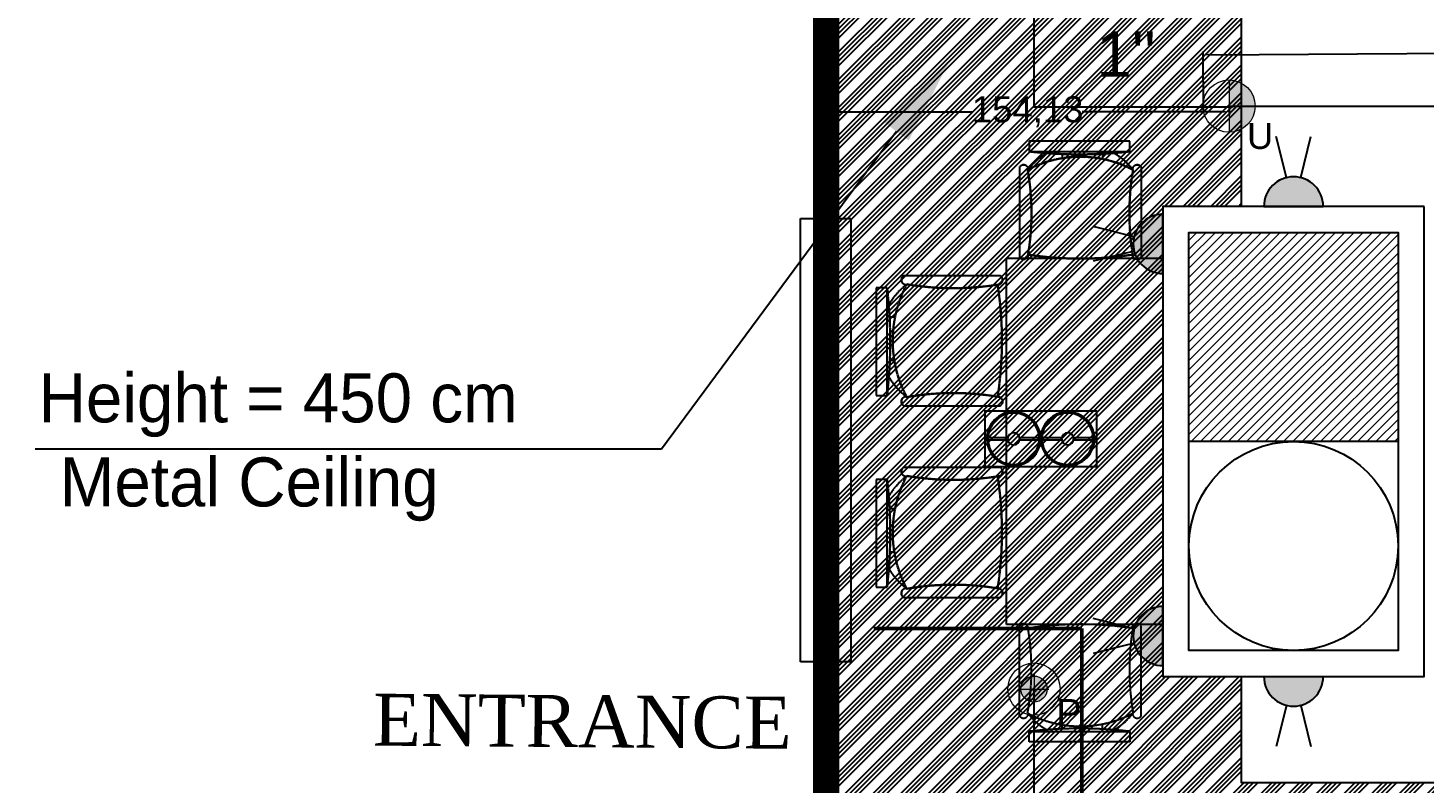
# Model space of a CAD drawing. Extents: x -2975 to 7327, y -1166 to 1029.
# Drawn here: x -389 to 145, y -868 to -579 of the extents above; entities that cross this region are included whole.
import ezdxf
from ezdxf import colors
from ezdxf.entities.mleader import LeaderData, LeaderLine
from ezdxf.math import Vec2, Vec3

# ---------------------------------------------------------------- set-up
doc = ezdxf.new("R2010")
doc.units = 0
doc.header["$PDMODE"] = 34
for name, pattern in [('XR-Mince$0$Anchor Stor (Ground Floor Plan ) Xref$2$Retail Building ( Ground Floor ) Xref$0$HIDDEN', [0.375, 0.25, -0.125]), ('XR-Mince$0$D2-03-04 PLAN$0$004-002-APX-LVL-01-ZONE01$0$HIDDENX2', [0.75, 0.5, -0.25]), ('XR-Mince$0$LOWER LEVEL GROUND FLOOR$0$DASHDOT', [25.4, 12.7, -6.35, 0, -6.35])]:
    doc.linetypes.add(name, pattern=pattern)
for name, color, linetype, lineweight in [('13032-XFF-L02$0$F-SPRN-STAN', 245, 'Continuous', 50), ('E-L-TEXT', 7, 'Continuous', 13), ('XR-Mince$0$beam', 8, 'Continuous', 9), ('XR-Mince$0$partition', 8, 'Continuous', 9)]:
    doc.layers.add(name, color=color, linetype=linetype, lineweight=lineweight)
for name, color, linetype in [('E-TEXT-LIGHTING', 7, 'Continuous'), ('fire fighting', 1, 'Continuous'), ('M-FIRE FIGHTING-1.5 INCH', 1, 'Continuous'), ('M-FIRE FIGHTING-2 INCH', 1, 'Continuous'), ('XR-Mince$0$004-002-APC-LVL-02-ZONE08$0$A-COLS', 8, 'Continuous'), ('XR-Mince$0$ceiling', 149, 'Continuous'), ('XR-Mince$0$D2-03-04 PLAN$0$St-Columns-hidden', 8, 'XR-Mince$0$D2-03-04 PLAN$0$004-002-APX-LVL-01-ZONE01$0$HIDDENX2'), ('XR-Mince$0$fur dashed', 15, 'XR-Mince$0$Anchor Stor (Ground Floor Plan ) Xref$2$Retail Building ( Ground Floor ) Xref$0$HIDDEN'), ('XR-Mince$0$lease line', 8, 'Continuous'), ('XR-Mince$0$lighting unit', 4, 'Continuous'), ('XR-Mince$0$metal new', 8, 'Continuous'), ('XR-Mince$0$new wall', 8, 'Continuous'), ('XR-Mince$0$NEW_FUR TEXT', 8, 'Continuous'), ('XR-Mince$0$power', 6, 'Continuous')]:
    doc.layers.add(name, color=color, linetype=linetype)
doc.styles.get("Standard").update_dxf_attribs({"font": 'arial.ttf'})
doc.styles.add('XR-Mince$0$arch2', font='stylu.ttf')
doc.styles.add('XR-Mince$0$Standard', font='arial.ttf')
doc.styles.add('XR-Mince$0$TIMES', font='dutchb.ttf')
doc.dimstyles.new('ISO-25', dxfattribs={"dimtxt": 10, "dimasz": 2.5, "dimexe": 1.25, "dimexo": 0.625, "dimtad": 0, "dimtxsty": 'Standard', "dimcen": 2.5, "dimadec": 0, "dimazin": 0, "dimtfac": 1, "dimtix": 1, "dimtmove": 0, "dimatfit": 3, "dimfxl": 1, "dimarcsym": 0})

# ---------------------------------------------------------------- blocks, each defined once
blk = doc.blocks.new('XR-Mince$0$gfhfhh')
at = {"layer": 'XR-Mince$0$fur dashed'}
for p, q in [((-5832.98, -7608.14), (-5818.47, -7576.96)), ((-5815.3, -7578.44), (-5829.81, -7609.62)), ((-5818.47, -7576.96), (-5815.3, -7578.44)), ((-5809.07, -7577.72), (-5781.26, -7590.66)), ((-5819.28, -7589.08), (-5818, -7589.67)), ((-5825.19, -7601.55), (-5823.59, -7602.29)), ((-5829.81, -7609.62), (-5832.98, -7608.14)), ((-5826.62, -7615.43), (-5798.81, -7628.38))]:
    blk.add_line(p, q, dxfattribs=at)
for centre, radius, start, end in [((-5957.03, -7531.44), 149.32, 328.4277, 341.6545), ((-5786.24, -7611.29), 38.42, 127.1004, 182.9817), ((-5804.39, -7602.84), 22.75, 102.7414, 124.5825), ((-5808.92, -7579.34), 1.61, 95.4289, 239.2671), ((-5760.63, -7511.1), 84.95, 234.9559, 255.1262), ((-5896.26, -7560.08), 117.76, 326.2485, 343.8337), ((-5782.59, -7591.59), 1.61, 275.4289, 34.6533), ((-5804.39, -7602.84), 22.75, 185.2793, 207.3408), ((-5825.3, -7614.52), 1.61, 70.089, 214.6533), ((-5848.26, -7699.37), 89.28, 55.4498, 74.6324), ((-5798.96, -7626.76), 1.61, 275.4289, 34.6533)]:
    blk.add_arc(centre, radius, start, end, dxfattribs=at)
blk = doc.blocks.new('XR-Mince$0$fur')
at = {"layer": 'XR-Mince$0$fur dashed'}
for p, q in [((-13537.37, -21713.79), (-13575.89, -21713.79)), ((-13575.89, -21713.79), (-13575.89, -21717.71)), ((-13537.37, -21717.71), (-13537.37, -21713.79)), ((-13575.89, -21717.71), (-13537.37, -21717.71)), ((-13563.21, -21718.69), (-13563.21, -21720.28)), ((-13547.75, -21718.58), (-13547.75, -21720.57)), ((-13579.57, -21723.69), (-13579.56, -21758.05)), ((-13532.97, -21723.69), (-13532.97, -21758.05)), ((-13663.4, -21743.39), (-13644.12, -21743.39)), ((-13663.4, -21913.11), (-13663.4, -21743.39)), ((-13644.12, -21743.39), (-13644.12, -21913.11)), ((-13524.7, -21758.71), (-13584.7, -21758.71)), ((-13584.7, -21758.71), (-13584.7, -21898.71)), ((-13623.8, -21765.18), (-13586.99, -21765.18)), ((-13634.41, -21769.89), (-13634.41, -21811.17)), ((-13630.21, -21769.89), (-13634.41, -21769.89)), ((-13630.21, -21811.17), (-13630.21, -21769.89)), ((-13629.27, -21781.01), (-13627.15, -21781.01)), ((-13629.16, -21797.57), (-13627.46, -21797.57)), ((-13634.41, -21811.17), (-13630.21, -21811.17)), ((-13623.8, -21815.1), (-13586.99, -21815.1)), ((-13634.41, -21843.25), (-13634.41, -21884.52)), ((-13630.21, -21843.25), (-13634.41, -21843.25)), ((-13630.21, -21884.52), (-13630.21, -21843.25)), ((-13623.8, -21838.54), (-13586.99, -21838.54)), ((-13629.27, -21854.37), (-13627.15, -21854.37)), ((-13629.16, -21870.93), (-13627.46, -21870.93)), ((-13634.41, -21884.52), (-13630.21, -21884.52)), ((-13623.8, -21888.46), (-13586.99, -21888.46)), ((-13524.7, -21898.71), (-13584.7, -21898.71)), ((-13579.57, -21933.72), (-13579.56, -21899.36)), ((-13532.97, -21933.72), (-13532.97, -21899.36)), ((-13644.12, -21913.11), (-13663.4, -21913.11)), ((-13575.89, -21939.7), (-13537.37, -21939.7)), ((-13575.89, -21943.62), (-13575.89, -21939.7)), ((-13563.21, -21938.72), (-13563.21, -21937.13)), ((-13547.75, -21938.83), (-13547.75, -21936.84)), ((-13537.37, -21939.7), (-13537.37, -21943.62)), ((-13537.37, -21943.62), (-13575.89, -21943.62))]:
    blk.add_line(p, q, dxfattribs=at)
for points in [[(-13524.7, -21758.71), (-13584.7, -21758.71), (-13584.7, -21898.71)], [(-13524.7, -21898.71), (-13584.7, -21898.71)]]:
    blk.add_lwpolyline(points, dxfattribs=at)
for centre, radius, start, end in [((-13556.27, -21740.31), 25.48, 120.459, 142.3001), ((-13556.27, -21762.74), 43.03, 62.0598, 117.9411), ((-13556.63, -21551.58), 167.24, 263.387, 276.6138), ((-13556.27, -21740.31), 25.48, 37.7007, 59.7623), ((-13577.99, -21724.61), 1.81, 5.7744, 149.6126), ((-13670.1, -21741.39), 95.14, 349.9153, 10.0856), ((-13437.51, -21741.39), 99.99, 170.4091, 189.5917), ((-13534.53, -21724.61), 1.81, 30.3883, 174.9525), ((-13578, -21757.14), 1.81, 210.3883, 329.6126), ((-13556.27, -21626.82), 131.89, 261.2078, 278.7931), ((-13534.54, -21757.14), 1.81, 210.3883, 329.6126), ((-13605.99, -21790.14), 27.3, 127.7007, 149.7623), ((-13581.96, -21790.14), 46.1, 152.0598, 207.9411), ((-13622.82, -21766.85), 1.93, 120.3883, 264.9525), ((-13604.84, -21662.9), 107.13, 260.4091, 279.5917), ((-13727.59, -21790.14), 141.31, 351.2078, 8.7931), ((-13587.97, -21766.86), 1.93, 300.3883, 59.6126), ((-13808.21, -21790.53), 179.19, 353.387, 6.6138), ((-13605.99, -21790.14), 27.3, 210.459, 232.3001), ((-13622.82, -21813.41), 1.93, 95.7744, 239.6126), ((-13604.84, -21912.1), 101.94, 79.9153, 100.0856), ((-13587.97, -21813.42), 1.93, 300.3883, 59.6126), ((-13808.21, -21863.89), 179.19, 353.387, 6.6138), ((-13605.99, -21863.5), 27.3, 127.7007, 149.7623), ((-13581.96, -21863.5), 46.1, 152.0598, 207.9411), ((-13622.82, -21840.21), 1.93, 120.3883, 264.9525), ((-13604.84, -21736.26), 107.13, 260.4091, 279.5917), ((-13727.59, -21863.5), 141.31, 351.2078, 8.7931), ((-13587.97, -21840.22), 1.93, 300.3883, 59.6126), ((-13605.99, -21863.5), 27.3, 210.459, 232.3001), ((-13622.82, -21886.77), 1.93, 95.7744, 239.6126), ((-13604.84, -21985.46), 101.94, 79.9153, 100.0856), ((-13587.97, -21886.78), 1.93, 300.3883, 59.6126), ((-13578, -21900.27), 1.81, 30.3874, 149.6117), ((-13556.27, -22030.59), 131.89, 81.2069, 98.7922), ((-13670.1, -21916.02), 95.14, 349.9144, 10.0847), ((-13437.51, -21916.02), 99.99, 170.4083, 189.5909), ((-13534.54, -21900.27), 1.81, 30.3874, 149.6117), ((-13577.99, -21932.8), 1.81, 210.3874, 354.2256), ((-13556.27, -21894.67), 43.03, 242.0589, 297.9402), ((-13556.27, -21917.1), 25.48, 217.6999, 239.541), ((-13556.27, -21917.1), 25.48, 300.2377, 322.2993), ((-13534.53, -21932.8), 1.81, 185.0475, 329.6117), ((-13556.63, -22105.83), 167.24, 83.3862, 96.613)]:
    blk.add_arc(centre, radius, start, end, dxfattribs=at)
for p, xscale, yscale, zscale, rotation in [((-24019.38, -24041.06), -1.119999999999999, 1.12, 1.12, 65.04150685471984), ((-23857.09, -24041.06), -1.119999999999999, 1.12, 1.12, 65.04150685471984), ((-11140.91, -33000.62), -1.2, 1.2, 1.2, 155.0415068547198), ((-11140.91, -33073.98), -1.2, 1.2, 1.2, 155.0415068547198), ((-24019.38, -19616.35), 1.119999999999999, 1.119999999999999, 1.119999999999999, 114.9584931452802), ((-23857.09, -19616.35), 1.119999999999999, 1.119999999999999, 1.119999999999999, 114.9584931452802)]:
    blk.add_blockref('XR-Mince$0$gfhfhh', p, dxfattribs=dict(at, xscale=xscale, yscale=yscale, zscale=zscale, rotation=rotation))
blk = doc.blocks.new('XR-Mince$0$light schedule$0$LEGEND$0$minigrid in trimless 2')
at = {"layer": 'XR-Mince$0$lighting unit'}
for p, q in [((-0.23, 9.77), (-0.23, 6.11)), ((0.27, 6.1), (0.27, 9.77)), ((-0.23, 3.93), (-0.23, 0.25)), ((0.27, 0.25), (0.27, 3.93)), ((-0.23, -0.27), (-0.23, -3.93)), ((0.27, -3.93), (0.27, -0.27)), ((-0.23, -6.11), (-0.23, -9.79)), ((0.27, -9.79), (0.27, -6.1))]:
    blk.add_line(p, q, dxfattribs=at)
blk.add_lwpolyline([(-5.2, -10.35), (5.2, -10.35), (5.2, 10.35), (-5.2, 10.35)], close=True, dxfattribs=at)
for centre, radius in [((0, 5.02), 5.02), ((0.01, 5.01), 4.77), ((0, 5.02), 1.12), ((0, -5.02), 5.02), ((0.01, -5.03), 4.77), ((0, -5.02), 1.12)]:
    blk.add_circle(centre, radius, dxfattribs=at)
blk = doc.blocks.new('XR-Mince$0$lighting')
at = {"layer": 'XR-Mince$0$ceiling', "color": 200, "xscale": -2.058, "yscale": 2.058, "zscale": 2.058, "rotation": 270}
blk.add_blockref('XR-Mince$0$light schedule$0$LEGEND$0$minigrid in trimless 2', (-3571.45, -21827.68), dxfattribs=at)
blk = doc.blocks.new('XR-Mince$0$ceiling')
at = {"layer": 'XR-Mince$0$ceiling', "linetype": 'Continuous'}
h = blk.add_hatch(dxfattribs=at)
h.set_pattern_fill('ANSI34', color=256, scale=10)
h.set_pattern_definition([(45, (0, 0), (-5.303301, 5.303301), []), (45, (1.768, 0), (-5.303301, 5.303301), []), (45, (3.5355, 0), (-5.303301, 5.303301), []), (45, (5.303, 0), (-5.303301, 5.303301), [])])
h.paths.add_polyline_path([(-7433.02, -17009.21), (-7433.02, -17209.21), (-8653.51, -17209.21), (-8653.51, -16463.71), (-8494.7, -16463.71), (-8494.7, -16738.71), (-8524.7, -16738.71), (-8524.7, -16918.71), (-8494.7, -16918.71), (-8494.7, -16959.21), (-7433.02, -16959.21)])
blk.add_lwpolyline([(-7433.02, -17009.21), (-7433.02, -17209.21), (-8653.51, -17209.21), (-8653.51, -16463.71), (-8494.7, -16463.71), (-8494.7, -16738.71), (-8524.7, -16738.71), (-8524.7, -16918.71), (-8494.7, -16918.71), (-8494.7, -16959.21), (-7433.02, -16959.21)], close=True, dxfattribs=at)
at = {"layer": 'XR-Mince$0$ceiling'}
blk.add_lwpolyline([(-8494.7, -16463.71), (-8494.7, -16738.71)], dxfattribs=at)
blk = doc.blocks.new('XR-Mince$0$power')
at = {"layer": 'XR-Mince$0$power', "linetype": 'Continuous'}
h = blk.add_hatch(color=256, dxfattribs=at)
h.dxf.hatch_style = 1
edge = h.paths.add_edge_path()
edge.add_arc((1525.3, -21738.71), 11.34, 0, 180)
edge.add_line((1513.96, -21738.71), (1536.64, -21738.71))
h = blk.add_hatch(color=256, dxfattribs=at)
h.dxf.hatch_style = 1
h.paths.add_polyline_path([(1536.64, -21738.71, 1), (1513.96, -21738.71)])
h = blk.add_hatch(color=256, dxfattribs=at)
h.dxf.hatch_style = 1
h.paths.add_polyline_path([(1536.64, -21738.71, 1), (1513.96, -21738.71)])
h = blk.add_hatch(color=256, dxfattribs=at)
h.dxf.hatch_style = 1
edge = h.paths.add_edge_path()
edge.add_arc((1475.3, -21753.07), 11.34, 90, 270)
edge.add_line((1475.3, -21764.41), (1475.3, -21741.73))
h = blk.add_hatch(color=256, dxfattribs=at)
h.dxf.hatch_style = 1
h.paths.add_polyline_path([(1475.3, -21741.73, 1), (1475.3, -21764.41)])
h = blk.add_hatch(color=256, dxfattribs=at)
h.dxf.hatch_style = 1
h.paths.add_polyline_path([(1475.3, -21741.73, 1), (1475.3, -21764.41)])
h = blk.add_hatch(color=256, dxfattribs=at)
h.dxf.hatch_style = 1
edge = h.paths.add_edge_path()
edge.add_arc((1475.3, -21903.18), 11.34, 90, 270)
edge.add_line((1475.3, -21914.52), (1475.3, -21891.84))
h = blk.add_hatch(color=256, dxfattribs=at)
h.dxf.hatch_style = 1
h.paths.add_polyline_path([(1475.3, -21891.84, 1), (1475.3, -21914.52)])
h = blk.add_hatch(color=256, dxfattribs=at)
h.dxf.hatch_style = 1
h.paths.add_polyline_path([(1475.3, -21891.84, 1), (1475.3, -21914.52)])
h = blk.add_hatch(color=256, dxfattribs=at)
h.dxf.hatch_style = 1
edge = h.paths.add_edge_path()
edge.add_arc((1525.3, -21918.71), 11.34, 180, 360)
edge.add_line((1536.64, -21918.71), (1513.96, -21918.71))
h = blk.add_hatch(color=256, dxfattribs=at)
h.dxf.hatch_style = 1
h.paths.add_polyline_path([(1513.96, -21918.71, 1), (1536.64, -21918.71)])
h = blk.add_hatch(color=256, dxfattribs=at)
h.dxf.hatch_style = 1
h.paths.add_polyline_path([(1513.96, -21918.71, 1), (1536.64, -21918.71)])
at = {"layer": 'XR-Mince$0$power'}
for p, q in [((1522.55, -21727.7), (1518.63, -21711.98)), ((1528.04, -21727.7), (1531.96, -21711.98)), ((1475.3, -21764.41), (1475.3, -21741.73)), ((1513.96, -21738.71), (1536.64, -21738.71)), ((1464.29, -21750.32), (1448.57, -21746.4)), ((1464.29, -21755.81), (1448.57, -21759.73)), ((1464.29, -21900.44), (1448.57, -21896.52)), ((1475.3, -21914.52), (1475.3, -21891.84)), ((1464.29, -21905.93), (1448.57, -21909.85)), ((1513.96, -21918.71), (1536.64, -21918.71)), ((1522.55, -21929.71), (1518.63, -21945.43)), ((1528.04, -21929.71), (1531.96, -21945.43))]:
    blk.add_line(p, q, dxfattribs=at)
for centre, start, end in [((1525.3, -21738.71), 0, 180), ((1475.3, -21753.07), 90, 270), ((1475.3, -21903.18), 90, 270), ((1525.3, -21918.71), 180, 0)]:
    blk.add_arc(centre, 11.34, start, end, dxfattribs=at)
blk = doc.blocks.new('A$C00F82D9D')
at = {"layer": '13032-XFF-L02$0$F-SPRN-STAN', "color": 253}
for p, q in [((-12413.7, 2005), (-12413.7, 1210)), ((-12413.7, 1210), (-15034.7, 1210))]:
    blk.add_line(p, q, dxfattribs=at)
blk = doc.blocks.new('upright')
at = {"layer": 'E-L-TEXT', "lineweight": 13}
h = blk.add_hatch(color=1, dxfattribs=at)
h.dxf.hatch_style = 1
h.set_gradient(color1=(255, 255, 0), color2=(255, 0, 0), tint=1, name='CYLINDER')
h.paths.add_polyline_path([(-33011550.8, 36709773.7), (-33011550.8, 36709573.7, 0.414214), (-33011450.8, 36709673.7, 0.414214)])
at = {"layer": 'E-L-TEXT', "color": 2, "lineweight": 13}
blk.add_line((-33011550.8, 36709773.7), (-33011550.8, 36709573.7), dxfattribs=at)
at = {"layer": 'E-L-TEXT', "color": 1, "lineweight": 13}
blk.add_circle((-33011550.8, 36709673.7), 100, dxfattribs=at)
at = {"color": 3}
blk.add_text('U', height=100, dxfattribs=at).set_placement((-33011482.3, 36709509.5))
blk = doc.blocks.new('pendent sprinkler')
at = {"layer": 'E-L-TEXT', "lineweight": 13}
h = blk.add_hatch(color=1, dxfattribs=at)
h.dxf.hatch_style = 1
h.set_gradient(color1=(255, 0, 0), color2=(0, 255, 0), name='SPHERICAL')
h.paths.add_polyline_path([(-33041208.9, 36644689.2, 1), (-33041258.9, 36644689.2, 1)])
at = {"layer": 'E-L-TEXT', "color": 1, "lineweight": 13}
for p, q in [((-33041233.9, 36644717.6), (-33041233.9, 36644660.8)), ((-33041262.3, 36644689.2), (-33041205.5, 36644689.2))]:
    blk.add_line(p, q, dxfattribs=at)
for radius in [50, 25]:
    blk.add_circle((-33041233.9, 36644689.2), radius, dxfattribs=at)
at = {"color": 3, "lineweight": 13}
blk.add_text('P', height=52.1, dxfattribs=at).set_placement((-33041191.2, 36644618))
blk = doc.blocks.new('A$C0CA31A34')
at = {"layer": 'E-L-TEXT', "color": 1, "lineweight": 13, "xscale": 0.2, "yscale": 0.2, "zscale": 0.2}
blk.add_blockref('pendent sprinkler', (6608246.79, -7328937.84), dxfattribs=at)
blk = doc.blocks.new('*D120')
at = {"layer": 'Defpoints', "color": 0, "transparency": 16777216}
for p in [(-83.78, -608.91), (70.35, -608.91), (-83.78, -611.06)]:
    blk.add_point(p, dxfattribs=at)
at = {"layer": 'M-FIRE FIGHTING-2 INCH', "color": 0, "lineweight": -2, "transparency": 16777216}
for p, q in [((-83.78, -609.54), (-83.78, -612.31)), ((-81.28, -611.06), (-27.63, -611.06)), ((67.85, -611.06), (14.2, -611.06)), ((70.35, -609.54), (70.35, -612.31))]:
    blk.add_line(p, q, dxfattribs=at)
at = {"layer": 'M-FIRE FIGHTING-2 INCH', "color": 0, "transparency": 16777216}
for points in [[(-81.28, -610.65), (-81.28, -611.48), (-83.78, -611.06)], [(67.85, -610.65), (67.85, -611.48), (70.35, -611.06)]]:
    blk.add_solid(points, dxfattribs=at)
at = {"layer": 'M-FIRE FIGHTING-2 INCH', "color": 0, "transparency": 16777216, "insert": (-6.71, -611.06), "char_height": 10, "attachment_point": 5}
blk.add_mtext('154,13', dxfattribs=at)
blk = doc.blocks.new('*D142')
at = {"layer": 'Defpoints', "color": 0, "transparency": 16777216}
for p in [(60.44, -589.25), (377.44, -608.91), (60.58, -611.06)]:
    blk.add_point(p, dxfattribs=at)
at = {"layer": 'M-FIRE FIGHTING-2 INCH', "color": 0, "lineweight": -2, "transparency": 16777216}
for p, q in [((374.79, -587.11), (240.24, -588.02)), ((377.44, -608.29), (377.29, -585.84)), ((60.58, -610.44), (60.43, -588)), ((62.94, -589.23), (197.49, -588.31))]:
    blk.add_line(p, q, dxfattribs=at)
at = {"layer": 'M-FIRE FIGHTING-2 INCH', "color": 0, "transparency": 16777216}
for points in [[(374.79, -586.69), (374.8, -587.53), (377.29, -587.09)], [(62.93, -588.81), (62.94, -589.65), (60.44, -589.25)]]:
    blk.add_solid(points, dxfattribs=at)
at = {"layer": 'M-FIRE FIGHTING-2 INCH', "color": 0, "transparency": 16777216, "insert": (218.86, -588.17), "char_height": 10, "attachment_point": 5, "rotation": 0.3894}
blk.add_mtext('316,87', dxfattribs=at)
blk = doc.blocks.new('*D145')
at = {"layer": 'Defpoints', "color": 0, "transparency": 16777216}
for p in [(212.52, -269.66), (70.35, -608.91), (161.21, -608.91)]:
    blk.add_point(p, dxfattribs=at)
at = {"layer": 'M-FIRE FIGHTING-2 INCH', "color": 0, "lineweight": -2, "transparency": 16777216}
for p, q in [((211.89, -269.66), (159.96, -269.66)), ((161.21, -272.16), (161.21, -417.87)), ((161.21, -606.41), (161.21, -460.7)), ((70.97, -608.91), (162.46, -608.91))]:
    blk.add_line(p, q, dxfattribs=at)
at = {"layer": 'M-FIRE FIGHTING-2 INCH', "color": 0, "transparency": 16777216}
for points in [[(160.79, -272.16), (161.62, -272.16), (161.21, -269.66)], [(160.79, -606.41), (161.62, -606.41), (161.21, -608.91)]]:
    blk.add_solid(points, dxfattribs=at)
at = {"layer": 'M-FIRE FIGHTING-2 INCH', "color": 0, "transparency": 16777216, "insert": (161.21, -439.29), "char_height": 10, "attachment_point": 5, "rotation": 90}
blk.add_mtext('339,25', dxfattribs=at)
blk = doc.blocks.new('XR-Mince')
at = {"layer": 'XR-Mince$0$beam'}
h = blk.add_hatch(dxfattribs=at)
h.set_pattern_fill('ANSI31', color=256, scale=20)
h.set_pattern_definition([(45, (8569.7315, 21091.4202), (-1.76776695, 1.76776695), [])])
h.paths.add_polyline_path([(55.03, -737.29), (55.03, -657.29), (135.03, -657.29), (135.03, -737.29)])
at = {"layer": 'XR-Mince$0$004-002-APC-LVL-02-ZONE08$0$A-COLS'}
blk.add_lwpolyline([(55.03, -737.29), (55.03, -657.29), (135.03, -657.29), (135.03, -737.29)], close=True, dxfattribs=at)
blk.add_lwpolyline([(55.03, -737.29), (55.03, -657.29), (135.03, -657.29), (135.03, -737.29)], close=True, dxfattribs=at)
at = {"layer": 'XR-Mince$0$D2-03-04 PLAN$0$St-Columns-hidden'}
blk.add_lwpolyline([(55.03, -737.29), (55.03, -657.29), (135.03, -657.29), (135.03, -737.29)], close=True, dxfattribs=at)
blk.add_lwpolyline([(55.03, -737.29), (55.03, -657.29), (135.03, -657.29), (135.03, -737.29)], close=True, dxfattribs=at)
at = {"layer": 'XR-Mince$0$lease line', "linetype": 'XR-Mince$0$LOWER LEVEL GROUND FLOOR$0$DASHDOT', "ltscale": 0.5, "const_width": 10}
blk.add_lwpolyline([(-83.78, -1117.79), (-83.78, -352.29), (-74.97, -352.29), (-74.97, 937.71), (846.03, 937.71), (846.53, 894.31), (1185.03, 894.72), (1185.03, -1117.79), (-83.78, -1117.79)], dxfattribs=at)
at = {"layer": 'XR-Mince$0$metal new', "linetype": 'Continuous'}
blk.add_circle((95.03, -777.29), 40, dxfattribs=at)
at = {"layer": 'XR-Mince$0$new wall'}
blk.add_lwpolyline([(145.03, -647.29), (45.03, -647.29), (45.03, -827.29), (145.03, -827.29)], close=True, dxfattribs=at)
blk.add_lwpolyline([(135.03, -737.29), (135.03, -817.29), (55.03, -817.29), (55.03, -737.29)], dxfattribs=at)
at = {"layer": 'XR-Mince$0$partition'}
blk.add_lwpolyline([(-93.67, -651.97), (-74.39, -651.97), (-74.39, -821.69), (-93.67, -821.69)], close=True, dxfattribs=at)
at = {"layer": 'XR-Mince$0$fur dashed', "linetype": 'Continuous'}
blk.add_blockref('XR-Mince$0$fur', (13569.73, 21091.42), dxfattribs=at)
at = {"layer": 'XR-Mince$0$lighting unit', "linetype": 'Continuous'}
blk.add_blockref('XR-Mince$0$lighting', (3569.73, 21091.42), dxfattribs=at)
at = {"layer": 'XR-Mince$0$ceiling', "color": 2, "style": 'XR-Mince$0$arch2'}
for s, p in [('Height = 450 cm', (-385.15, -729.97)), ('Metal Ceiling', (-377.04, -762.16))]:
    blk.add_text(s, height=18.7535, dxfattribs=at).set_placement(p)
at = {"layer": 'XR-Mince$0$NEW_FUR TEXT', "insert": (-257.08, -833.82), "char_height": 19.887, "attachment_point": 1, "rotation": 359.5648, "style": 'XR-Mince$0$TIMES'}
blk.add_mtext('ENTRANCE', dxfattribs=at)
at = {"layer": 'XR-Mince$0$ceiling', "color": 5}
ml = blk.add_multileader_mtext('Standard', dxfattribs=at)
ml.set_content('', color=5, style='XR-Mince$0$Standard')
ml.set_leader_properties()
ml.build(insert=Vec2(0, 0))
ml.multileader.update_dxf_attribs({"arrow_head_size": 35})
ctx = ml.context
ctx.base_point, ctx.char_height, ctx.arrow_head_size, ctx.landing_gap_size, ctx.plane_origin = Vec3(-392.03, -740.21), 5.6, 35, 2.8, Vec3(-36.01, -524.57)
ctx.text_align_type = 2
notes = []
notes.append((ctx, [(0, (1, 1, 0), (-146.8, -740.21), (-1, 0), 239.62, [(0, [(-36.01, -590.5)], 0, [])])]))
ctx.mtext.insert, ctx.mtext.alignment, ctx.mtext.flow_direction = Vec3(-389.23, -737.41), 3, 5
for ctx, leaders in notes:
    for number, flags, end, landing, length, lines in leaders:
        leader = LeaderData()
        leader.index, (leader.has_last_leader_line, leader.has_dogleg_vector, leader.attachment_direction) = number, flags
        leader.last_leader_point, leader.dogleg_vector, leader.dogleg_length = Vec3(end), Vec3(landing), length
        for number, points, colour, breaks in lines:
            line = LeaderLine()
            line.index, line.vertices, line.color, line.breaks = number, Vec3.list(points), colors.encode_raw_color(colour), breaks
            leader.lines.append(line)
        ctx.leaders.append(leader)
at = {"layer": 'XR-Mince$0$ceiling', "linetype": 'Continuous'}
blk.add_blockref('XR-Mince$0$ceiling', (8569.73, 16091.42), dxfattribs=at)
at = {"layer": 'XR-Mince$0$power', "linetype": 'Continuous'}
blk.add_blockref('XR-Mince$0$power', (-1430.27, 21091.42), dxfattribs=at)

msp = doc.modelspace()

# ---------------------------------------------------------------- block references
at = {"layer": 'E-TEXT-LIGHTING'}
msp.add_blockref('XR-Mince', (0, 0), dxfattribs=at)

# ---------------------------------------------------------------- next in the draw order: linework, layer by layer
at = {"layer": 'M-FIRE FIGHTING-1.5 INCH'}
for p, q in [((-4.282, -552.071), (-4.282, -609.141)), ((70.349, -608.911), (558.667, -608.911, 0)), ((279.495, -608.911), (71.652, -609.141)), ((-4.282, -609.141), (71.652, -609.141)), ((-4.282, -832.068), (-4.282, -948.161))]:
    msp.add_line(p, q, dxfattribs=at)

# ---------------------------------------------------------------- next in the draw order: block references
at = {"layer": 'fire fighting', "color": 1, "lineweight": 13, "xscale": 0.1, "yscale": 0.1, "zscale": 0.1}
msp.add_blockref('upright', (3301225.434, -3671576.276), dxfattribs=at)
at = {"layer": 'fire fighting', "color": 1}
msp.add_blockref('A$C0CA31A34', (-4.282, -832.068), dxfattribs=at)
msp.add_blockref('A$C0CA31A34', (-4.282, -832.068), dxfattribs=at)
at = {"layer": 'M-FIRE FIGHTING-1.5 INCH', "xscale": 0.1, "yscale": 0.1, "zscale": 0.1, "rotation": 90}
msp.add_blockref('A$C00F82D9D', (135, 432.543), dxfattribs=at)

# ---------------------------------------------------------------- next in the draw order: texts
at = {"layer": 'M-FIRE FIGHTING-1.5 INCH', "color": 2, "linetype": 'Continuous'}
msp.add_text("1''", height=17.4111, dxfattribs=at).set_placement((19.584, -597.685))

# ---------------------------------------------------------------- next in the draw order: dimensions: what is measured, and where the dimension line sits
at = {"layer": 'M-FIRE FIGHTING-2 INCH', "color": 32, "true_color": 0xcd6928}
dim = msp.add_linear_dim(base=(161.208, -608.911), p1=(212.517, -269.661), p2=(70.349, -608.911), angle=90, dimstyle='ISO-25', dxfattribs=at)
dim.commit()
dim.dimension.update_dxf_attribs({"geometry": '*D145', "text_midpoint": (161.208, -439.286)})
dim = msp.add_aligned_dim(p1=(377.442, -608.911), p2=(60.584, -611.064), distance=-21.819, dimstyle='ISO-25', dxfattribs=at)
dim.commit()
dim.dimension.update_dxf_attribs({"geometry": '*D142', "text_midpoint": (218.865, -588.169)})
dim = msp.add_linear_dim(base=(-83.778, -611.064), p1=(70.349, -608.911), p2=(-83.778, -608.911), dimstyle='ISO-25', dxfattribs=at)
dim.commit()
dim.dimension.update_dxf_attribs({"geometry": '*D120', "text_midpoint": (-6.715, -611.064)})

doc.saveas('drawing.dxf')
